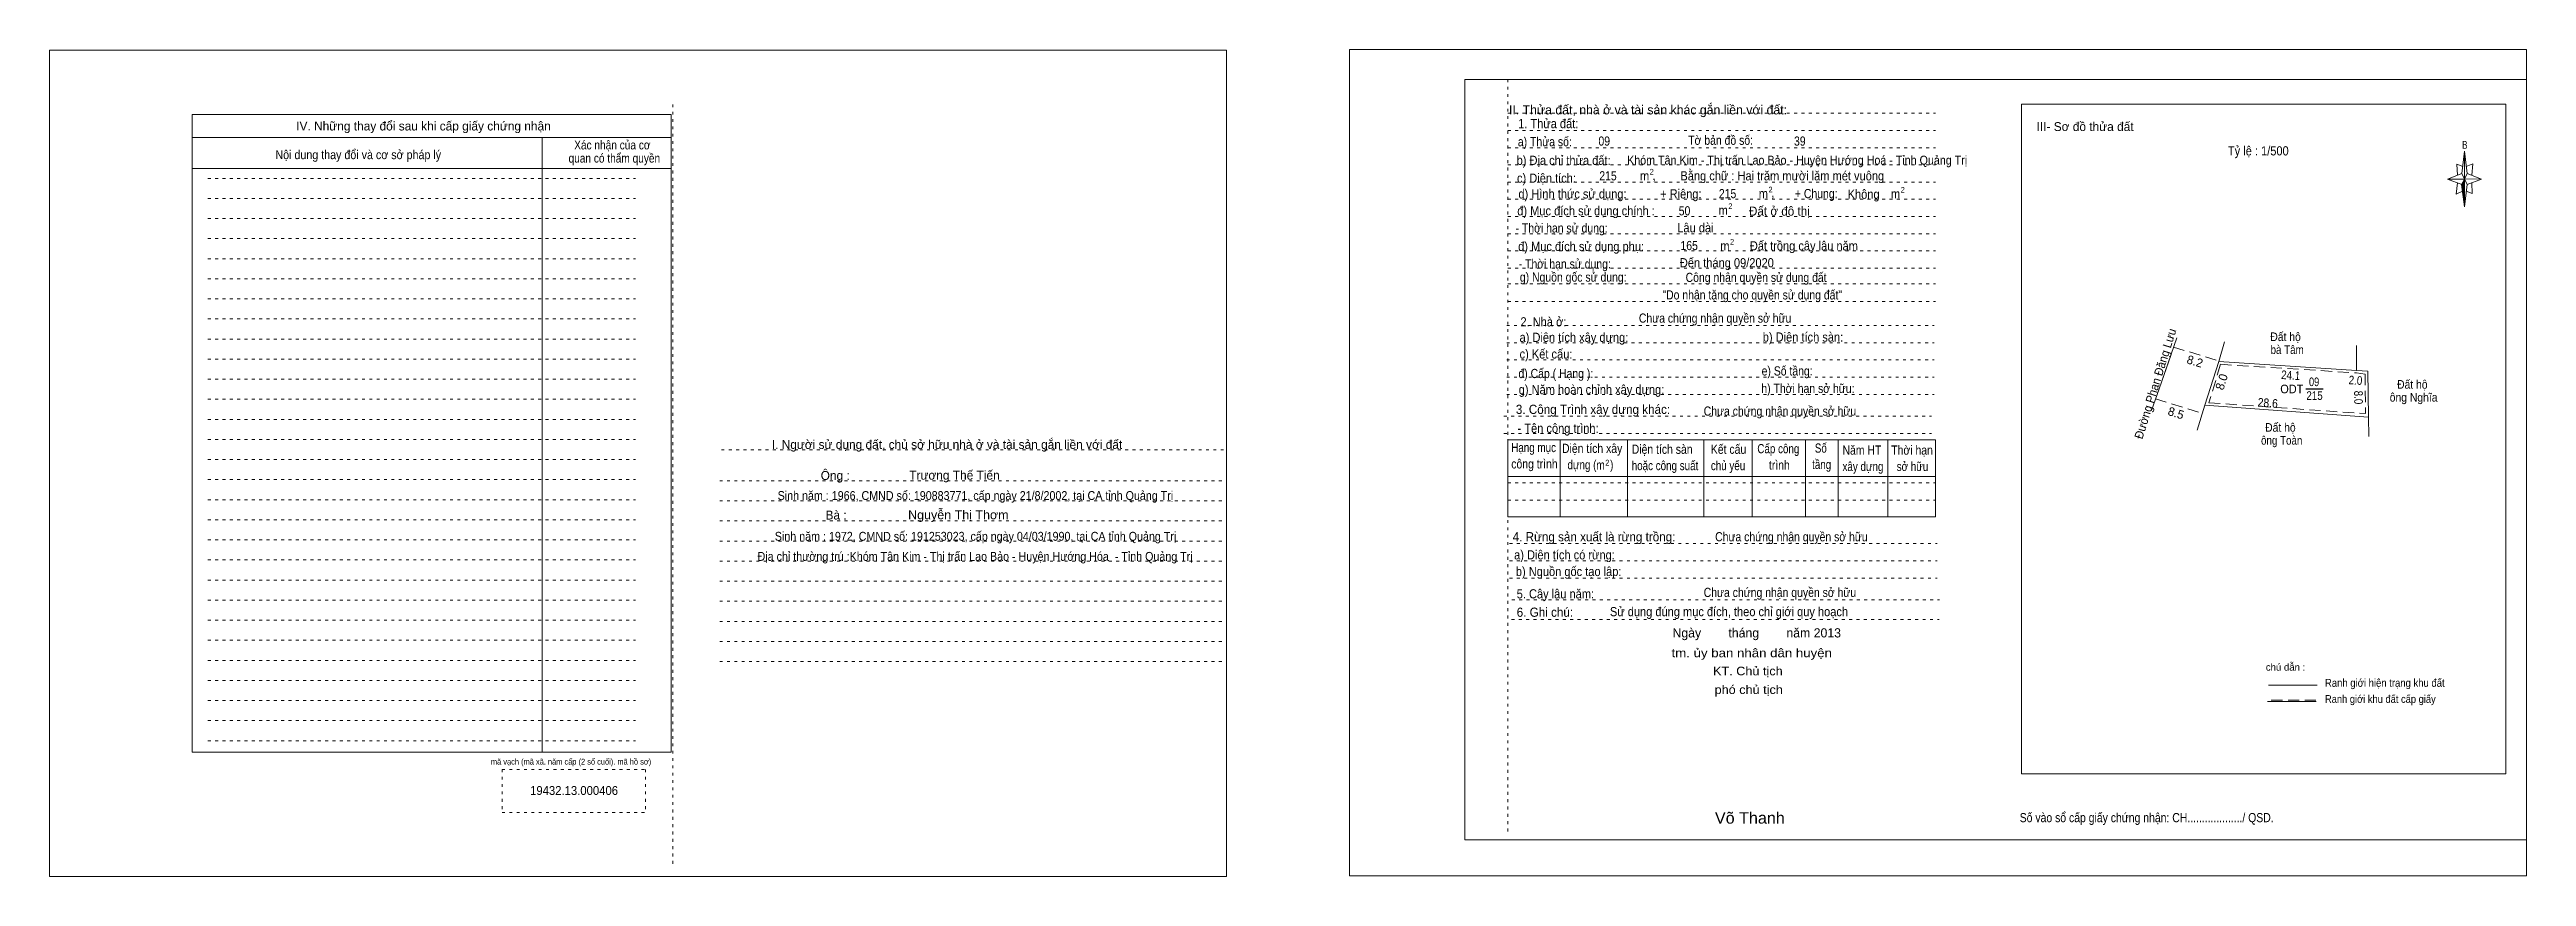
# Model space of a CAD drawing. Header units: metres. Extents: x 537020.7 to 537107.1, y 1838472.1 to 1838501.
import ezdxf
from ezdxf.enums import TextEntityAlignment as Align

# ---------------------------------------------------------------- set-up
doc = ezdxf.new("R2010")
doc.units = ezdxf.units.M
doc.header["$LTSCALE"] = 0.13
doc.linetypes.add('DOTTED', pattern=[1.5, 0.3, -1.2])
doc.linetypes.add('MEDIUM_DASHED', pattern=[4.5, 3, -1.5])
for name, color, linetype, lineweight in [('1', 7, 'DOTTED', 13), ('10', 7, 'Continuous', 13), ('13', 7, 'Continuous', 25), ('17', 7, 'MEDIUM_DASHED', 13), ('2', 7, 'Continuous', 13), ('23', 7, 'Continuous', 13), ('30', 7, 'Continuous', 13), ('50', 7, 'Continuous', 13)]:
    doc.layers.add(name, color=color, linetype=linetype, lineweight=lineweight)
for name, color, linetype in [('11', 7, 'Continuous'), ('18', 7, 'Continuous'), ('20', 7, 'Continuous'), ('3', 7, 'Continuous'), ('4', 7, 'Continuous'), ('9', 7, 'Continuous')]:
    doc.layers.add(name, color=color, linetype=linetype)

msp = doc.modelspace()

# ---------------------------------------------------------------- hatches: boundary and pattern name
at = {"layer": '30'}
msp.add_hatch(color=256, dxfattribs=at).paths.add_polyline_path([(537104.95, 1838496.44), (537104.95, 1838495.48), (537104.85, 1838496.26)])

# ---------------------------------------------------------------- linework, layer by layer
at = {"layer": '1', "linetype": 'Continuous'}
for p, q in [((537070.09, 1838499.92), (537107.11, 1838499.92)), ((537070.09, 1838499.92), (537070.09, 1838473.42)), ((537070.09, 1838473.42), (537107.11, 1838473.42))]:
    msp.add_line(p, q, dxfattribs=at)
at = {"layer": '1'}
for p, q in [((537071.59, 1838499.92), (537071.59, 1838473.64)), ((537042.48, 1838499.05), (537042.48, 1838472.55)), ((537071.59, 1838498.74), (537086.5, 1838498.74)), ((537071.59, 1838498.14), (537086.5, 1838498.14)), ((537071.59, 1838497.54), (537086.5, 1838497.54)), ((537071.59, 1838496.94), (537086.5, 1838496.94)), ((537026.26, 1838496.47), (537041.17, 1838496.47)), ((537071.59, 1838496.34), (537086.5, 1838496.34)), ((537026.26, 1838495.77), (537041.17, 1838495.77)), ((537071.59, 1838495.74), (537086.5, 1838495.74)), ((537071.59, 1838495.14), (537086.5, 1838495.14)), ((537026.26, 1838495.07), (537041.17, 1838495.07)), ((537026.26, 1838494.37), (537041.17, 1838494.37)), ((537071.59, 1838494.54), (537086.5, 1838494.54)), ((537026.26, 1838493.67), (537041.17, 1838493.67)), ((537071.59, 1838493.94), (537086.5, 1838493.94)), ((537026.26, 1838492.97), (537041.17, 1838492.97)), ((537071.59, 1838493.34), (537086.5, 1838493.34)), ((537071.59, 1838492.79), (537086.5, 1838492.79)), ((537026.26, 1838492.27), (537041.17, 1838492.27)), ((537071.59, 1838492.18), (537086.5, 1838492.18)), ((537026.26, 1838491.57), (537041.17, 1838491.57)), ((537026.26, 1838490.87), (537041.17, 1838490.87)), ((537071.55, 1838491.34), (537086.46, 1838491.34)), ((537026.26, 1838490.17), (537041.17, 1838490.17)), ((537071.55, 1838490.74), (537086.46, 1838490.74)), ((537071.55, 1838490.14), (537086.46, 1838490.14)), ((537026.26, 1838489.47), (537041.17, 1838489.47)), ((537071.55, 1838489.54), (537086.46, 1838489.54)), ((537026.26, 1838488.77), (537041.17, 1838488.77)), ((537071.55, 1838488.94), (537086.46, 1838488.94)), ((537026.26, 1838488.07), (537041.17, 1838488.07)), ((537026.26, 1838487.37), (537041.17, 1838487.37)), ((537071.45, 1838488.18), (537086.36, 1838488.18)), ((537071.45, 1838487.58), (537086.36, 1838487.58)), ((537026.26, 1838486.67), (537041.17, 1838486.67)), ((537044.17, 1838487.01), (537061.78, 1838487.01)), ((537026.26, 1838485.97), (537041.17, 1838485.97)), ((537044.11, 1838485.93), (537061.72, 1838485.93)), ((537071.59, 1838485.86), (537086.5, 1838485.86)), ((537026.26, 1838485.27), (537041.17, 1838485.27)), ((537044.11, 1838485.23), (537061.72, 1838485.23)), ((537071.59, 1838485.26), (537086.5, 1838485.26)), ((537026.26, 1838484.57), (537041.17, 1838484.57)), ((537044.11, 1838484.53), (537061.72, 1838484.53)), ((537026.26, 1838483.87), (537041.17, 1838483.87)), ((537026.26, 1838483.17), (537041.17, 1838483.17)), ((537044.11, 1838483.83), (537061.72, 1838483.83)), ((537044.11, 1838483.13), (537061.72, 1838483.13)), ((537071.65, 1838483.74), (537086.56, 1838483.74)), ((537071.65, 1838483.14), (537086.56, 1838483.14)), ((537026.26, 1838482.47), (537041.17, 1838482.47)), ((537044.11, 1838482.43), (537061.72, 1838482.43)), ((537071.65, 1838482.54), (537086.56, 1838482.54)), ((537026.26, 1838481.77), (537041.17, 1838481.77)), ((537044.11, 1838481.73), (537061.72, 1838481.73)), ((537071.73, 1838481.78), (537086.64, 1838481.78)), ((537026.26, 1838481.07), (537041.17, 1838481.07)), ((537044.11, 1838481.03), (537061.72, 1838481.03)), ((537071.72, 1838481.09), (537086.63, 1838481.09)), ((537026.26, 1838480.37), (537041.17, 1838480.37)), ((537026.26, 1838479.67), (537041.17, 1838479.67)), ((537044.11, 1838480.33), (537061.72, 1838480.33)), ((537044.11, 1838479.63), (537061.72, 1838479.63)), ((537026.26, 1838478.97), (537041.17, 1838478.97)), ((537026.26, 1838478.27), (537041.17, 1838478.27)), ((537026.26, 1838477.57), (537041.17, 1838477.57)), ((537026.26, 1838476.87), (537041.17, 1838476.87)), ((537036.52, 1838475.87), (537041.52, 1838475.87)), ((537036.52, 1838475.87), (537036.52, 1838474.37)), ((537041.52, 1838475.87), (537041.52, 1838474.37)), ((537036.52, 1838474.37), (537041.52, 1838474.37))]:
    msp.add_line(p, q, dxfattribs=at)
at = {"layer": '1', "linetype": 'Continuous'}
for points in [[(537020.74, 1838472.14), (537061.78, 1838472.14), (537061.78, 1838500.94), (537020.74, 1838500.94)], [(537066.07, 1838472.16), (537107.11, 1838472.16), (537107.11, 1838500.96), (537066.07, 1838500.96)]]:
    msp.add_lwpolyline(points, close=True, dxfattribs=at)
at = {"layer": '10'}
for p, q in [((537094.3, 1838489.13), (537094.72, 1838490.33)), ((537096.38, 1838490.09), (537095.9, 1838488.57)), ((537101.18, 1838490.65), (537101.18, 1838489.77)), ((537095.9, 1838488.57), (537101.6, 1838488.15)), ((537071.59, 1838487.36), (537086.5, 1838487.36)), ((537071.59, 1838487.36), (537071.59, 1838484.67)), ((537073.42, 1838487.36), (537073.42, 1838484.67)), ((537075.76, 1838487.36), (537075.76, 1838484.67)), ((537078.42, 1838487.36), (537078.42, 1838484.67)), ((537080.11, 1838487.36), (537080.11, 1838484.67)), ((537081.97, 1838487.36), (537081.97, 1838484.67)), ((537083.11, 1838487.36), (537083.11, 1838484.67)), ((537084.84, 1838487.36), (537084.84, 1838484.67)), ((537086.5, 1838487.36), (537086.5, 1838484.67)), ((537071.59, 1838486.08), (537086.5, 1838486.08)), ((537071.59, 1838484.67), (537086.5, 1838484.67))]:
    msp.add_line(p, q, dxfattribs=at)
at = {"layer": '10', "linetype": 'MEDIUM_DASHED'}
for p, q in [((537096.44, 1838489.99), (537096.04, 1838488.65)), ((537096.44, 1838489.99), (537101.18, 1838489.69)), ((537101.18, 1838489.69), (537101.48, 1838489.65)), ((537101.48, 1838489.65), (537101.5, 1838488.27)), ((537096.04, 1838488.65), (537101.5, 1838488.27))]:
    msp.add_line(p, q, dxfattribs=at)
at = {"layer": '10'}
for points in [[(537096.38, 1838490.09), (537101.18, 1838489.77), (537101.58, 1838489.75)], [(537101.58, 1838489.75), (537101.6, 1838488.15), (537101.61, 1838487.47)]]:
    msp.add_lwpolyline(points, dxfattribs=at)
at = {"layer": '13'}
msp.add_line((537099.42, 1838489.13), (537100.02, 1838489.13), dxfattribs=at)
at = {"layer": '17'}
for p, q in [((537094.8, 1838490.59), (537096.38, 1838490.11)), ((537094.18, 1838488.79), (537095.81, 1838488.28))]:
    msp.add_line(p, q, dxfattribs=at)
at = {"layer": '2'}
for p, q in [((537025.71, 1838498.7), (537042.42, 1838498.7)), ((537025.71, 1838498.7), (537025.71, 1838476.47)), ((537042.42, 1838498.7), (537042.42, 1838476.47)), ((537025.71, 1838497.9), (537042.42, 1838497.9)), ((537037.92, 1838497.9), (537037.92, 1838476.47)), ((537025.71, 1838496.82), (537042.42, 1838496.82)), ((537025.71, 1838476.47), (537042.42, 1838476.47))]:
    msp.add_line(p, q, dxfattribs=at)
msp.add_lwpolyline([(537089.5, 1838499.06), (537106.39, 1838499.06), (537106.39, 1838475.72), (537089.5, 1838475.72)], close=True, dxfattribs=at)
at = {"layer": '23'}
for p, q in [((537094.3, 1838489.13), (537094.92, 1838490.91)), ((537096.58, 1838490.77), (537096.38, 1838490.09)), ((537094.04, 1838488.38), (537094.3, 1838489.13)), ((537095.9, 1838488.57), (537095.63, 1838487.7))]:
    msp.add_line(p, q, dxfattribs=at)
at = {"layer": '30'}
for p, q in [((537104.86, 1838496.64), (537104.95, 1838497.42)), ((537104.86, 1838496.26), (537104.36, 1838496.44)), ((537105.04, 1838496.26), (537104.95, 1838495.48)), ((537105.22, 1838495.94), (537105.01, 1838496.02)), ((537105.04, 1838496.64), (537105.54, 1838496.44)), ((537105.2, 1838496.32), (537105.22, 1838495.94))]:
    msp.add_line(p, q, dxfattribs=at)
for points in [[(537104.89, 1838496.88), (537104.68, 1838496.96), (537104.71, 1838496.58)], [(537105.01, 1838496.88), (537105.24, 1838496.98), (537105.2, 1838496.58)], [(537104.95, 1838496.44), (537104.86, 1838496.64), (537104.36, 1838496.44)], [(537104.7, 1838496.32), (537104.66, 1838495.92), (537104.88, 1838496.02)], [(537104.95, 1838496.44), (537105.04, 1838496.26), (537105.54, 1838496.44)]]:
    msp.add_lwpolyline(points, dxfattribs=at)
for points in [[(537104.95, 1838497.42), (537105.04, 1838496.64), (537104.95, 1838496.44)], [(537104.95, 1838496.44), (537104.36, 1838496.44), (537104.86, 1838496.64), (537105.04, 1838496.26), (537105.54, 1838496.44), (537104.95, 1838496.46)], [(537104.95, 1838496.44), (537104.95, 1838495.48), (537104.85, 1838496.26)]]:
    msp.add_lwpolyline(points, close=True, dxfattribs=at)
at = {"layer": '50'}
for p, q in [((537099.81, 1838478.81), (537098.11, 1838478.81)), ((537099.78, 1838478.24), (537098.08, 1838478.24))]:
    msp.add_line(p, q, dxfattribs=at)
at = {"layer": '50', "linetype": 'MEDIUM_DASHED'}
msp.add_line((537099.77, 1838478.28), (537098.06, 1838478.28), dxfattribs=at)

# ---------------------------------------------------------------- texts
at = {"layer": '1', "width": 0.85}
msp.add_text('mã vạch (mã xã. năm cấp (2 số cuối). mã hồ sơ)', height=0.2, dxfattribs=at).set_placement((537038.925, 1838476.04), align=Align.CENTER)
at = {"layer": '10'}
for s, p in [('IV. Những thay đổi sau khi cấp giấy chứng nhận', (537033.78, 1838498.14)), ('III- Sơ đồ thửa đất', (537091.72, 1838498.12)), ('I. Người sử dụng đất, chủ sở hữu nhà ở và tài sản gắn liền với đất', (537052.035, 1838487.04))]:
    msp.add_text(s, height=0.31, dxfattribs=at).set_placement(p, align=Align.CENTER)
for s, height, width, p in [('Xác nhận của cơ', 0.31, 0.85, (537040.365, 1838497.48)), ('Nội dung thay đổi và cơ sở pháp lý', 0.31, 0.9, (537031.505, 1838497.14)), ('  Khóm Tân Kim - Thị trấn Lao Bảo - Huyện Hướng Hoá - Tỉnh Quảng Trị', 0.31, 0.9, (537081.575, 1838496.95)), ('Bằng chữ : Hai trăm mười lăm mét vuông', 0.32, 0.9, (537081.16, 1838496.4)), ('Địa chỉ thường trú :Khóm Tân Kim - Thị trấn Lao Bảo - Huyện Hướng Hóa  - Tỉnh Quảng Trị', 0.31, 0.9, (537053.015, 1838483.14))]:
    msp.add_text(s, height=height, dxfattribs=dict(at, width=width)).set_placement(p, align=Align.CENTER)
at = {"layer": '11', "width": 0.95}
msp.add_text('19432.13.000406', height=0.31, dxfattribs=at).set_placement((537039.03, 1838474.98), align=Align.CENTER)
at = {"layer": '13', "width": 0.95}
msp.add_text('ODT', height=0.3, dxfattribs=at).set_placement((537099.33, 1838488.98), align=Align.RIGHT)
at = {"layer": '13'}
for s, width, p in [('09', 0.8, (537099.705, 1838489.23)), ('215', 0.85, (537099.72, 1838488.75))]:
    msp.add_text(s, height=0.3, dxfattribs=dict(at, width=width)).set_placement(p, align=Align.CENTER)
at = {"layer": '17'}
for s, rotation, width, p in [('Đường Phan Đăng Lưu', 72.697, 0.95, (537094.311, 1838489.27)), ('24.1', 356.218, 0.85, (537098.88, 1838489.458)), ('2.0', 356.244, 0.85, (537101.14, 1838489.284)), ('28.6', 355.834, 0.9, (537098.079, 1838488.495)), ('8.0', 270.645, 0.85, (537101.103, 1838488.832))]:
    msp.add_text(s, height=0.3, rotation=rotation, dxfattribs=dict(at, width=width)).set_placement(p, align=Align.CENTER)
for s, width, p in [('Đất hộ ', 0.9, (537098.76, 1838490.8)), ('bà Tâm', 0.85, (537098.765, 1838490.35)), ('Đất hộ ', 0.9, (537103.18, 1838489.14)), ('ông Nghĩa', 0.9, (537103.175, 1838488.69)), ('ông Toàn', 0.85, (537098.575, 1838487.19)), ('Đất hộ ', 0.9, (537098.58, 1838487.64))]:
    msp.add_text(s, height=0.3, dxfattribs=dict(at, width=width)).set_placement(p, align=Align.CENTER)
for s, rotation, p in [('8.2', 343.113, (537095.506, 1838489.949)), ('8.0', 72.697, (537096.623, 1838489.335)), ('8.5', 342.713, (537094.845, 1838488.147))]:
    msp.add_text(s, height=0.3, rotation=rotation, dxfattribs=at).set_placement(p, align=Align.CENTER)
at = {"layer": '18'}
msp.add_text('Trương Thế Tiến', height=0.31, dxfattribs=at).set_placement((537052.295, 1838485.97), align=Align.CENTER)
for s, width, p in [('Sinh năm : 1966, CMND số: 190883771, cấp ngày 21/8/2002, tại CA tỉnh Quảng Trị', 0.9, (537053.025, 1838485.26)), ('Nguyễn Thị Thơm', 1.05, (537052.43, 1838484.59)), ('Sinh năm : 1972, CMND số: 191253023, cấp ngày 04/03/1990, tại CA tỉnh Quảng Trị', 0.9, (537053.03, 1838483.84))]:
    msp.add_text(s, height=0.31, dxfattribs=dict(at, width=width)).set_placement(p, align=Align.CENTER)
at = {"layer": '2'}
for s, p in [('II. Thửa đất, nhà ở và tài sản khác gắn liền với đất:', (537071.63, 1838498.7)), (',', (537076.63, 1838496.41)), (',', (537080.77, 1838495.82))]:
    msp.add_text(s, height=0.32, dxfattribs=at).set_placement(p)
for s, height, width, p in [('a) Thửa số:', 0.32, 0.85, (537071.94, 1838497.59)), ('1. Thửa đất:', 0.32, 0.9, (537071.95, 1838498.22)), ('Tờ bản đồ số:', 0.32, 0.85, (537077.88, 1838497.64)), ('c) Diện tích:', 0.32, 0.9, (537071.91, 1838496.32)), ('d) Hình thức sử dụng:', 0.32, 0.9, (537071.96, 1838495.77)), ('m', 0.32, 0.9, (537076.2, 1838496.4)), ('2', 0.2, 0.8, (537076.54, 1838496.6)), ('+ Riêng:', 0.32, 0.9, (537076.9, 1838495.77)), ('m', 0.32, 0.9, (537080.34, 1838495.78)), ('2', 0.2, 0.8, (537080.68, 1838495.98)), ('+ Chung:', 0.32, 0.85, (537081.6, 1838495.78)), ('Không', 0.32, 0.9, (537083.44, 1838495.76)), ('m', 0.32, 0.9, (537084.95, 1838495.77)), ('2', 0.2, 0.8, (537085.29, 1838495.97)), ('đ) Mục đích sử dụng chính : ', 0.32, 0.9, (537071.92, 1838495.18)), ('50', 0.32, 0.85, (537077.55, 1838495.18)), ('m', 0.32, 0.9, (537078.94, 1838495.2)), ('2', 0.2, 0.8, (537079.28, 1838495.4)), ('Đất ở đô thị', 0.32, 0.95, (537080, 1838495.17)), ('- Thời hạn sử dụng: ', 0.32, 0.85, (537071.86, 1838494.58)), ('đ) Mục đích sử dụng phụ: ', 0.32, 0.9, (537071.95, 1838493.94)), ('Lâu dài', 0.32, 0.9, (537077.5, 1838494.59)), ('165', 0.32, 0.85, (537077.61, 1838493.97)), ('2', 0.2, 0.8, (537079.34, 1838494.16)), ('Đất trồng cây lâu năm', 0.32, 0.9, (537080.03, 1838493.96)), ('- Thời hạn sử dụng: ', 0.32, 0.85, (537071.97, 1838493.33)), ('Đến tháng 09/2020', 0.32, 0.9, (537077.59, 1838493.37)), ('m', 0.32, 0.9, (537079, 1838493.96)), ('g) Nguồn gốc sử dụng: ', 0.32, 0.85, (537072.01, 1838492.87)), ('a) Diện tích xây dựng:', 0.32, 0.9, (537072, 1838490.77)), ('2. Nhà ở:', 0.32, 0.9, (537072.03, 1838491.31)), ('b) Diện tích sàn:', 0.32, 0.9, (537080.48, 1838490.78)), ('c) Kết cấu:', 0.32, 0.9, (537072, 1838490.19)), ('đ) Cấp ( Hạng ):', 0.32, 0.85, (537071.96, 1838489.51)), ('g) Năm hoàn chỉnh xây dựng:', 0.32, 0.9, (537071.97, 1838488.95)), ('e) Số tầng:', 0.32, 0.85, (537080.44, 1838489.6)), ('h) Thời hạn sở hữu:', 0.32, 0.85, (537080.43, 1838488.99)), ('3. Công Trình xây dựng khác:', 0.32, 0.95, (537071.87, 1838488.26)), ('- Tên công trình:', 0.32, 0.9, (537071.93, 1838487.6)), ('công trình', 0.32, 0.85, (537071.71, 1838486.36)), ('Hạng mục', 0.32, 0.8, (537071.71, 1838486.93)), ('Diện tích xây', 0.32, 0.85, (537073.48, 1838486.9)), ('  dựng (     )', 0.32, 0.8, (537073.48, 1838486.33)), ('m', 0.32, 0.85, (537074.67, 1838486.32)), ('2', 0.201, 0.75, (537074.99, 1838486.46)), ('hoặc công suất', 0.32, 0.8, (537075.91, 1838486.3)), ('Diện tích sàn', 0.32, 0.85, (537075.91, 1838486.87)), ('chủ yếu', 0.32, 0.8, (537078.67, 1838486.3)), ('Kết cấu', 0.32, 0.85, (537078.67, 1838486.87)), ('Cấp công', 0.32, 0.8, (537080.29, 1838486.89)), ('    trình', 0.32, 0.85, (537080.29, 1838486.32)), ('tầng', 0.32, 0.8, (537082.2, 1838486.34)), (' Số', 0.32, 0.8, (537082.2, 1838486.91)), ('xây dựng', 0.32, 0.8, (537083.26, 1838486.27)), ('Năm HT', 0.32, 0.85, (537083.26, 1838486.84)), ('Thời hạn', 0.32, 0.85, (537084.96, 1838486.84)), ('  sở hữu', 0.32, 0.8, (537084.96, 1838486.27)), ('4. Rừng sản xuất là rừng trồng:', 0.32, 0.95, (537071.76, 1838483.82)), ('a) Diện tích có rừng:', 0.32, 0.9, (537071.81, 1838483.19)), ('b) Nguồn gốc tạo lập:', 0.32, 0.9, (537071.87, 1838482.61)), ('5. Cây lâu năm:', 0.32, 0.9, (537071.9, 1838481.83)), ('6. Ghi chú:', 0.32, 0.95, (537071.9, 1838481.19)), ('Số vào sổ cấp giấy chứng nhận: CH.................../ QSD.', 0.32, 0.85, (537089.44, 1838474.03))]:
    msp.add_text(s, height=height, dxfattribs=dict(at, width=width)).set_placement(p)
for s, height, width, p in [('quan có thẩm quyền', 0.31, 0.85, (537040.435, 1838497.02)), ('b) Địa chỉ thửa đất:', 0.32, 0.9, (537073.535, 1838496.94))]:
    msp.add_text(s, height=height, dxfattribs=dict(at, width=width)).set_placement(p, align=Align.CENTER)
at = {"layer": '20'}
for s, p in [('Ông : ', (537048.195, 1838485.96)), ('Bà : ', (537048.225, 1838484.58))]:
    msp.add_text(s, height=0.31, dxfattribs=at).set_placement(p, align=Align.CENTER)
at = {"layer": '3', "width": 0.85}
for s, p in [('09', (537074.75, 1838497.61)), ('39', (537081.57, 1838497.61))]:
    msp.add_text(s, height=0.32, dxfattribs=at).set_placement(p)
at = {"layer": '30', "width": 0.75}
msp.add_text('B', height=0.276, dxfattribs=at).set_placement((537104.96, 1838497.5), align=Align.CENTER)
at = {"layer": '4', "width": 0.85}
for p in [(537074.78, 1838496.4), (537078.95, 1838495.78)]:
    msp.add_text('215', height=0.32, dxfattribs=at).set_placement(p)
at = {"layer": '50', "width": 0.9}
msp.add_text('Tỷ lệ : 1/500', height=0.32, dxfattribs=at).set_placement((537096.7, 1838497.27))
at = {"layer": '50'}
for s, height, p in [('Ngày        tháng        năm 2013', 0.32, (537080.27, 1838480.47)), ('chú dẫn :', 0.25, (537098.71, 1838479.31))]:
    msp.add_text(s, height=height, dxfattribs=at).set_placement(p, align=Align.CENTER)
for s, height, width, p in [('tm. ủy ban nhân dân huyện ', 0.3, 1.15, (537080.16, 1838479.78)), ('KT. Chủ tịch', 0.3, 1.1, (537079.96, 1838479.15)), ('phó chủ tịch', 0.3, 1.1, (537079.99, 1838478.5)), ('Ranh giới hiện trạng khu đất', 0.275, 0.9, (537102.17, 1838478.75)), ('Ranh giới khu đất cấp giấy', 0.27, 0.9, (537102.015, 1838478.19)), ('Võ Thanh', 0.4, 1.05, (537080.03, 1838473.98))]:
    msp.add_text(s, height=height, dxfattribs=dict(at, width=width)).set_placement(p, align=Align.CENTER)
at = {"layer": '9'}
for s, width, p in [('"Do nhận tặng cho quyền sử dụng đất"', 0.85, (537076.98, 1838492.25)), ('Công nhận quyền sử dụng đất ', 0.85, (537077.79, 1838492.86)), ('Chưa chứng nhận quyền sở hữu', 0.85, (537076.16, 1838491.44)), ('Chưa chứng nhận quyền sở hữu', 0.85, (537078.42, 1838488.2)), ('Chưa chứng nhận quyền sở hữu', 0.85, (537078.82, 1838483.82)), ('Chưa chứng nhận quyền sở hữu', 0.85, (537078.42, 1838481.88)), ('Sử dụng đúng mục đích, theo chỉ giới quy hoạch', 0.9, (537075.15, 1838481.21))]:
    msp.add_text(s, height=0.32, dxfattribs=dict(at, width=width)).set_placement(p)

doc.saveas('drawing.dxf')
